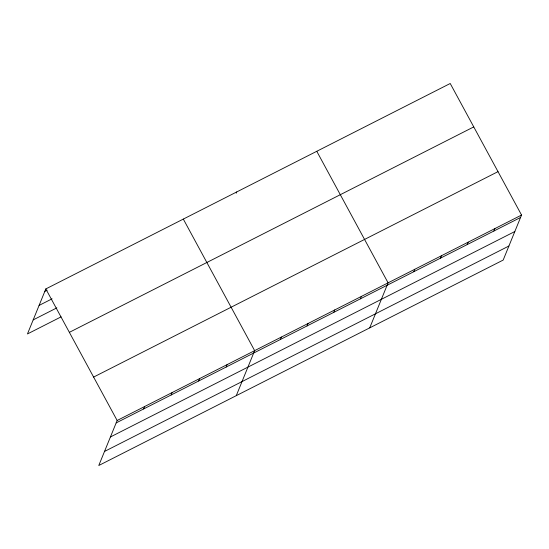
<?xml version="1.0" encoding="UTF-8"?>
<svg xmlns="http://www.w3.org/2000/svg" width="549" height="549" viewBox="0 0 549 549"><rect width="100%" height="100%" fill="white"/><g stroke="black" fill="none" stroke-linecap="round" stroke-linejoin="round"><path stroke-width="0.82" d="M521.55 215.05L117.15 420.486L98.779 465.504L503.179 260.068L521.55 215.05L450.221 83.496L45.821 288.932L27.45 333.95L61.063 316.876M143.66 408.943L144.648 406.521M236.207 193.179L236.701 191.965M171.158 394.971L172.146 392.549M198.656 381.006L199.644 378.577M226.154 367.034L227.142 364.611M236.276 395.657L254.647 350.639L183.318 219.085M280.347 339.502L281.335 337.079M307.035 325.948L308.023 323.519M333.723 312.388L334.718 309.965M360.419 298.828L361.407 296.405M369.724 327.863L388.095 282.845L316.773 151.291M413.795 271.707L414.79 269.284M440.49 258.154L441.478 255.724M467.178 244.593L468.167 242.171M493.874 231.033L494.862 228.61M44.833 291.361L47.125 290.195M39.096 305.416L52.08 298.814M33.187 319.895L56.863 307.865M69.359 332.344L473.76 126.908M93.611 377.074L498.012 171.638M116.155 422.915L520.562 217.473M110.424 436.97L514.825 231.527M104.509 451.45L508.916 246.014M45.821 288.932L117.15 420.486"/></g></svg>
